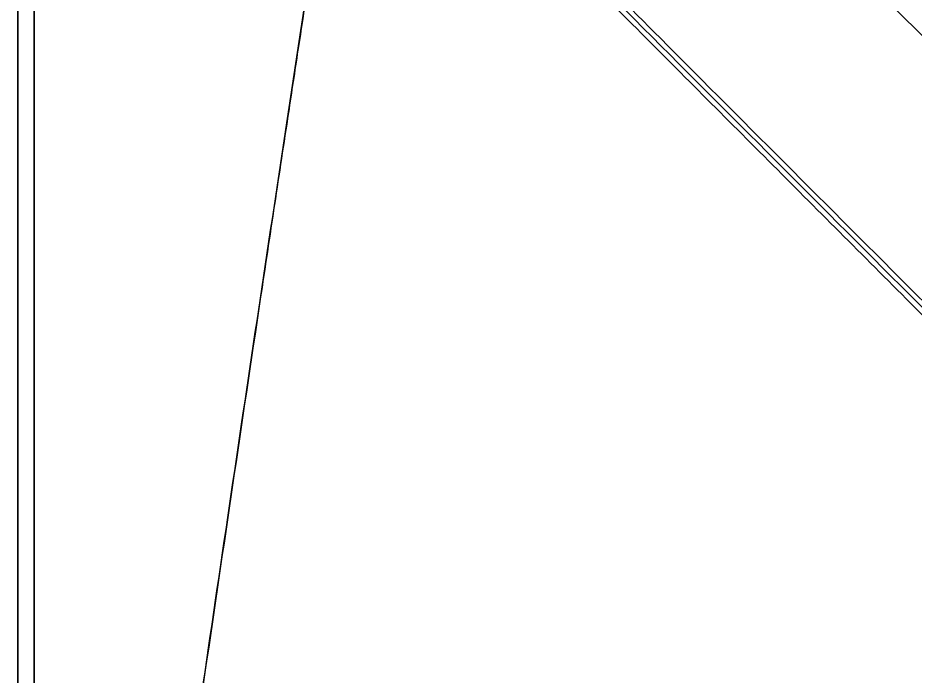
# Model space of a CAD drawing. Extents: x 956 to 1028, y 499 to 635.
# Drawn here: x 955.9 to 961, y 518.85 to 522.6 of the extents above; entities that cross this region are included whole.
import ezdxf

# ---------------------------------------------------------------- set-up
doc = ezdxf.new("R2010")
doc.units = 0
doc.header["$MEASUREMENT"] = 0
doc.layers.add('1', color=4, linetype='Continuous')

# ---------------------------------------------------------------- blocks, each defined once
blk = doc.blocks.new('2026 SX')
at = {"layer": '1', "color": 3}
for p, q in [((0, 71.442), (0, 5.922)), ((0, 5.922), (0, 71.442)), ((9.2485, 6.1653), (2.6841, 12.7402))]:
    blk.add_line(p, q, dxfattribs=at)
at = {"layer": '1', "color": 3, "flags": 128}
blk.add_lwpolyline([(0.0917, 14.1233), (0.0917, 12.9499), (0.0917, 11.7765), (0.0917, 10.6031), (0.0917, 9.4297), (0.0918, 8.2563), (0.0918, 7.083), (0.092, 5.922)], dxfattribs=at)
at = {"layer": '1', "color": 3}
for points, knots in [([(0.092, 5.922), (0.0911, 6.005), (0.0912, 6.088), (0.0918, 6.255), (0.0924, 6.3388), (0.092, 6.4661), (0.0918, 6.5087), (0.0917, 6.5941), (0.0919, 6.6368), (0.092, 6.7223), (0.0919, 6.7651), (0.0919, 6.8507), (0.0919, 6.8935), (0.0917, 7.2786), (0.0918, 7.6207), (0.0918, 8.6474), (0.0917, 9.3319), (0.0917, 11.3853), (0.0917, 12.7543), (0.0917, 14.1233)], [0, 0, 0, 0, 0.03125, 0.03125, 0.0625, 0.0625, 0.078125, 0.078125, 0.09375, 0.09375, 0.109375, 0.109375, 0.125, 0.125, 0.25, 0.25, 0.5, 0.5, 1, 1, 1, 1]), ([(0.6101, 3.5186), (0.6669, 3.915), (0.7231, 4.3047), (0.8342, 5.072), (0.8891, 5.4498), (0.9978, 6.1945), (1.0516, 6.5616), (1.1582, 7.2857), (1.2109, 7.6428), (1.3678, 8.6999), (1.4707, 9.3859), (1.6746, 10.7217), (1.7757, 11.3715), (1.877, 12.0037)], [0, 0, 0, 0, 0.125, 0.125, 0.25, 0.25, 0.375, 0.375, 0.5, 0.5, 0.75, 0.75, 1, 1, 1, 1]), ([(1.877, 12.0037), (2.921, 10.957), (3.9869, 9.8888), (6.161, 7.7112), (7.2692, 6.6018), (8.3978, 5.4723)], [0, 0, 0, 0, 0.5, 0.5, 1, 1, 1, 1]), ([(1.9138, 12.0098), (2.1255, 11.797), (2.5308, 11.3896), (3.1116, 10.8062), (3.9825, 9.9321), (5.1625, 8.7499), (6.4368, 7.4781), (7.5234, 6.3956), (8.1068, 5.8151), (8.4218, 5.5017)], [0, 0, 0, 0, 0.097851, 0.187296, 0.268336, 0.500049, 0.731737, 0.855184, 1, 1, 1, 1]), ([(1.8712, 11.9673), (1.8635, 11.9194), (1.8475, 11.819), (1.8225, 11.6618), (1.7955, 11.4911), (1.7665, 11.3067), (1.7354, 11.1084), (1.6864, 10.7943), (1.6298, 10.4275), (1.5754, 10.0727), (1.5218, 9.7206), (1.4593, 9.3073), (1.353, 8.5997), (1.2215, 7.7145), (1.0659, 6.6601), (0.9416, 5.811), (0.84, 5.1123), (0.7593, 4.555), (0.6802, 4.0065), (0.6302, 3.6585), (0.6101, 3.5186)], [0, 0, 0, 0, 0.016818, 0.035199, 0.055166, 0.076742, 0.099955, 0.124833, 0.187167, 0.229065, 0.249847, 0.311337, 0.374961, 0.500096, 0.625183, 0.750207, 0.803317, 0.875154, 0.949815, 1, 1, 1, 1]), ([(1.8712, 11.9674), (2.0463, 11.7921), (2.3965, 11.4416), (2.9216, 10.9156), (3.5382, 10.2977), (4.2493, 9.5846), (5.0581, 8.7734), (5.8758, 7.9535), (6.7024, 7.1244), (7.5348, 6.2889), (8.0914, 5.7292), (8.3697, 5.4494)], [0, 0, 0, 0, 0.080748, 0.161496, 0.242244, 0.365301, 0.489736, 0.61559, 0.742732, 0.871366, 1, 1, 1, 1])]:
    blk.add_open_spline(points, degree=3, knots=knots, dxfattribs=at)

msp = doc.modelspace()

# ---------------------------------------------------------------- block references
at = {"layer": '1'}
msp.add_blockref('2026 SX', (955.8964, 512.2273), dxfattribs=at)

doc.saveas('drawing.dxf')
